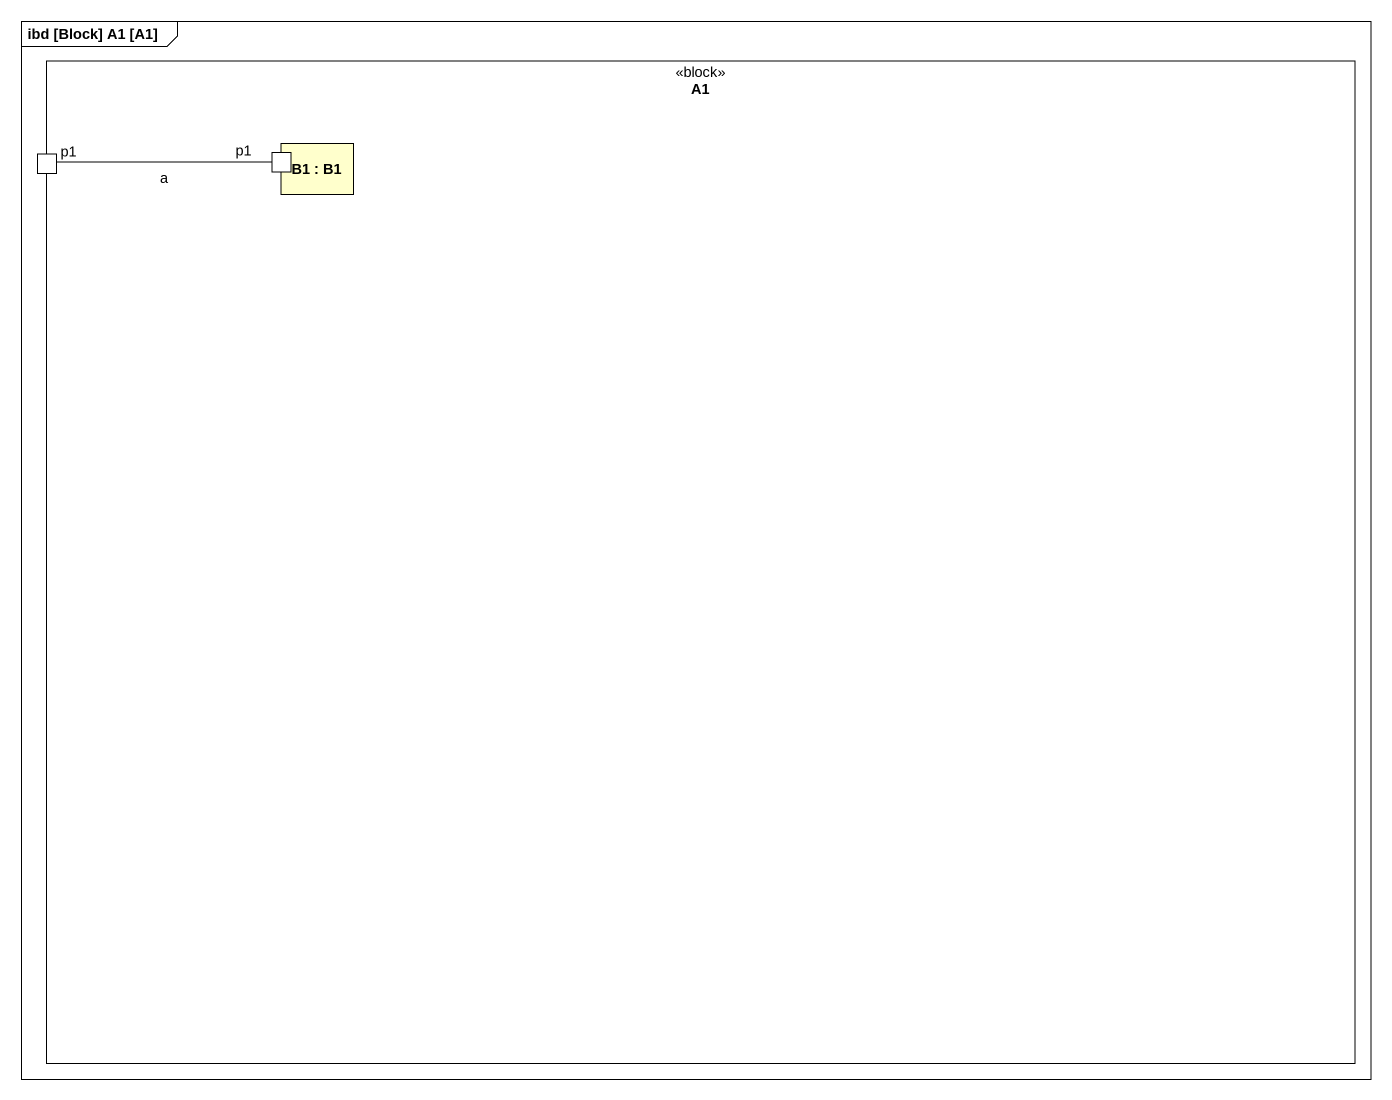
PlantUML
@startuml
mainframe ibd [Block] A1 [A1]
rectangle A1 <<block>> {
  rectangle "B1 : B1" as B1 {
    port "p1" as p1_2
  }
  port p1
}
p1 -right- p1_2 : a
@enduml
